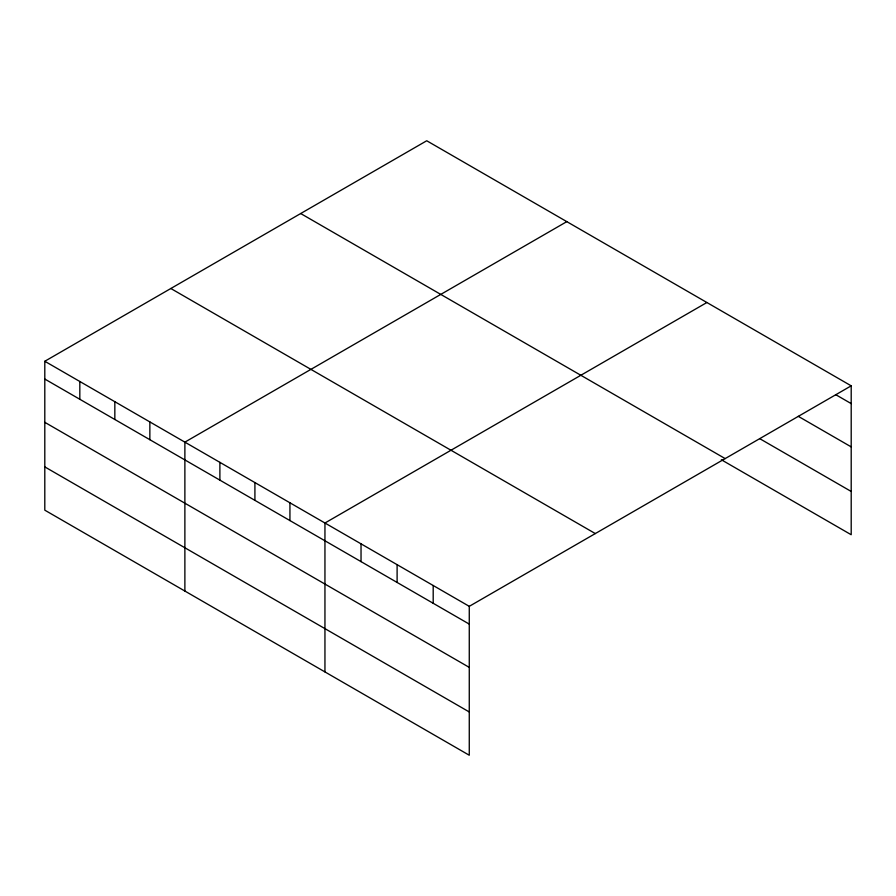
<?xml version="1.0" encoding="UTF-8"?>
<svg xmlns="http://www.w3.org/2000/svg" width="896" height="896" viewBox="0 0 896 896"><rect width="100%" height="100%" fill="white"/><g stroke="black" fill="none" stroke-linecap="round" stroke-linejoin="round"><path stroke-width="1.34" d="M44.8 361.267L469.269 606.334L469.269 755.238L44.8 510.171L44.8 361.267L426.731 140.762L851.2 385.829L851.2 534.733L721.314 459.738M566.81 221.637L184.878 442.142L184.878 591.035M706.877 302.512L324.946 523.018L324.946 671.91M469.269 606.334L851.2 385.829M835.565 394.576L851.2 403.603M798.28 416.326L851.2 446.88M759.797 438.693L851.2 491.456M300.698 213.539L725.166 458.595M170.834 288.501L595.302 533.568M44.8 379.053L469.269 624.109M44.8 422.318L469.269 667.386M44.8 466.894L469.269 711.962M433.194 585.502L433.194 603.288M397.107 564.682L397.107 582.456M361.032 543.85L361.032 561.624M289.934 502.802L289.934 520.576M254.912 482.574L254.912 500.36M219.89 462.358L219.89 480.144M149.856 421.926L149.856 439.701M114.834 401.71L114.834 419.485M79.822 381.494L79.822 399.269"/></g></svg>
